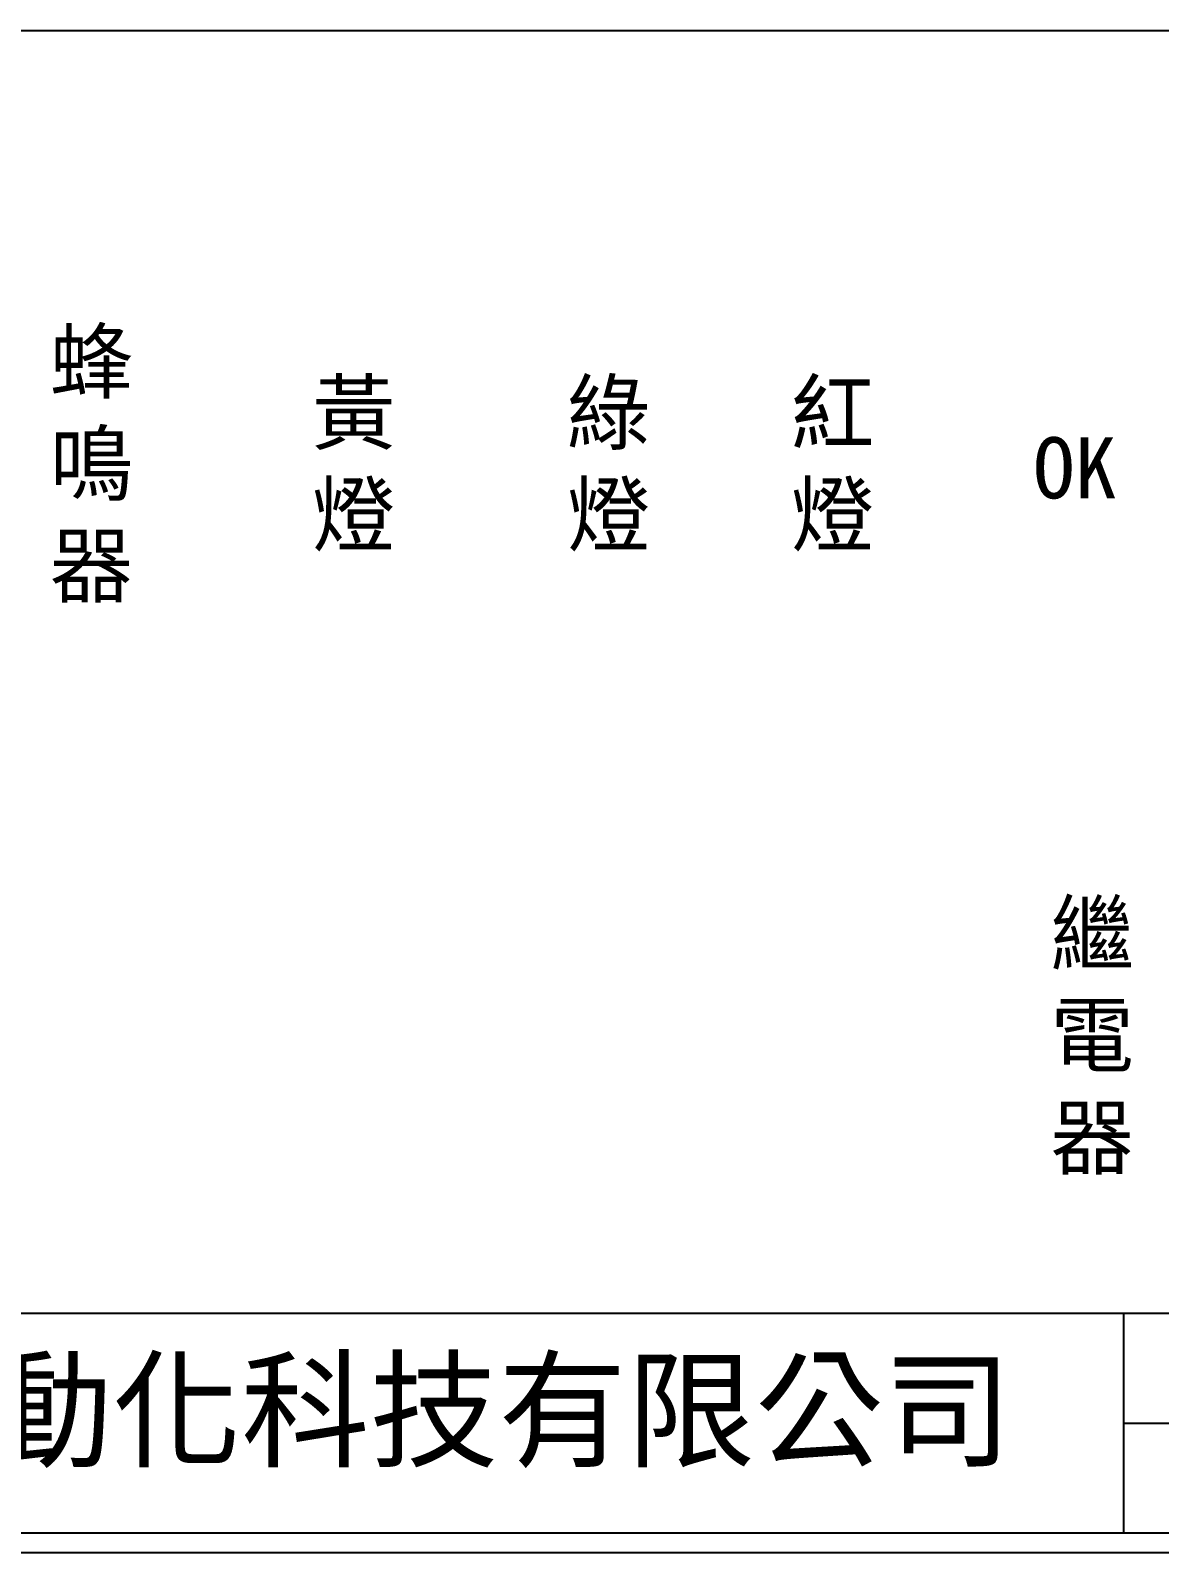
# Model space of a CAD drawing. Extents: x 889 to 1176, y 251 to 455.
# Drawn here: x 955.2 to 1027.1, y 251.2 to 348.2 of the extents above; entities that cross this region are included whole.
import ezdxf

# ---------------------------------------------------------------- set-up
doc = ezdxf.new("R2010")
doc.units = 0
doc.layers.add('圖框層', color=7, linetype='CONTINUOUS')
doc.layers.add('標尺寸層', color=3, linetype='CONTINUOUS')
doc.styles.add('CNS', font='romanc.shx', dxfattribs={"bigfont": 'chineset.shx'})
doc.styles.add('STSL', font='kaiu.ttf')

msp = doc.modelspace()

# ---------------------------------------------------------------- linework, layer by layer
at = {"layer": '圖框層', "color": 7}
for p, q in [((890.321, 266.445), (1174.821, 266.445)), ((1024.821, 252.445), (1024.821, 266.445)), ((1024.821, 259.445), (1174.821, 259.445)), ((890.321, 252.445), (1174.821, 252.445)), ((889.071, 251.195), (1176.071, 251.195))]:
    msp.add_line(p, q, dxfattribs=at)
at = {"layer": '標尺寸層', "color": 7}
msp.add_line((893.818, 348.153), (1171.69, 348.153), dxfattribs=at)

# ---------------------------------------------------------------- texts
at = {"layer": '圖框層', "color": 4, "style": 'STSL'}
msp.add_text('泓陞自動化科技有限公司', height=6, dxfattribs=at).set_placement((927.675, 257.271))
at = {"layer": '標尺寸層', "color": 7, "char_height": 3.9, "attachment_point": 5, "style": 'CNS'}
for s, insert, width in [('{\\fDFKai-SB|b0|i0|c136|p65;蜂鳴器}', (959.056, 320.36), 2.84806), ('{\\fDFKai-SB|b0|i0|c136|p65;黃燈}', (975.76, 320.36), 2.84806), ('{\\fDFKai-SB|b0|i0|c136|p65;綠燈}', (992.009, 320.36), 2.84806), ('{\\fDFKai-SB|b0|i0|c136|p65;紅燈}', (1006.269, 320.36), 2.84806), ('{\\fDFKai-SB|b0|i0|c136|p65;OK}', (1021.697, 320.261), 2.84806), ('{\\fDFKai-SB|b0|i0|c136|p65;繼電器}', (1022.811, 283.937), 8.6627)]:
    msp.add_mtext(s, dxfattribs=dict(at, insert=insert, width=width))

doc.saveas('drawing.dxf')
